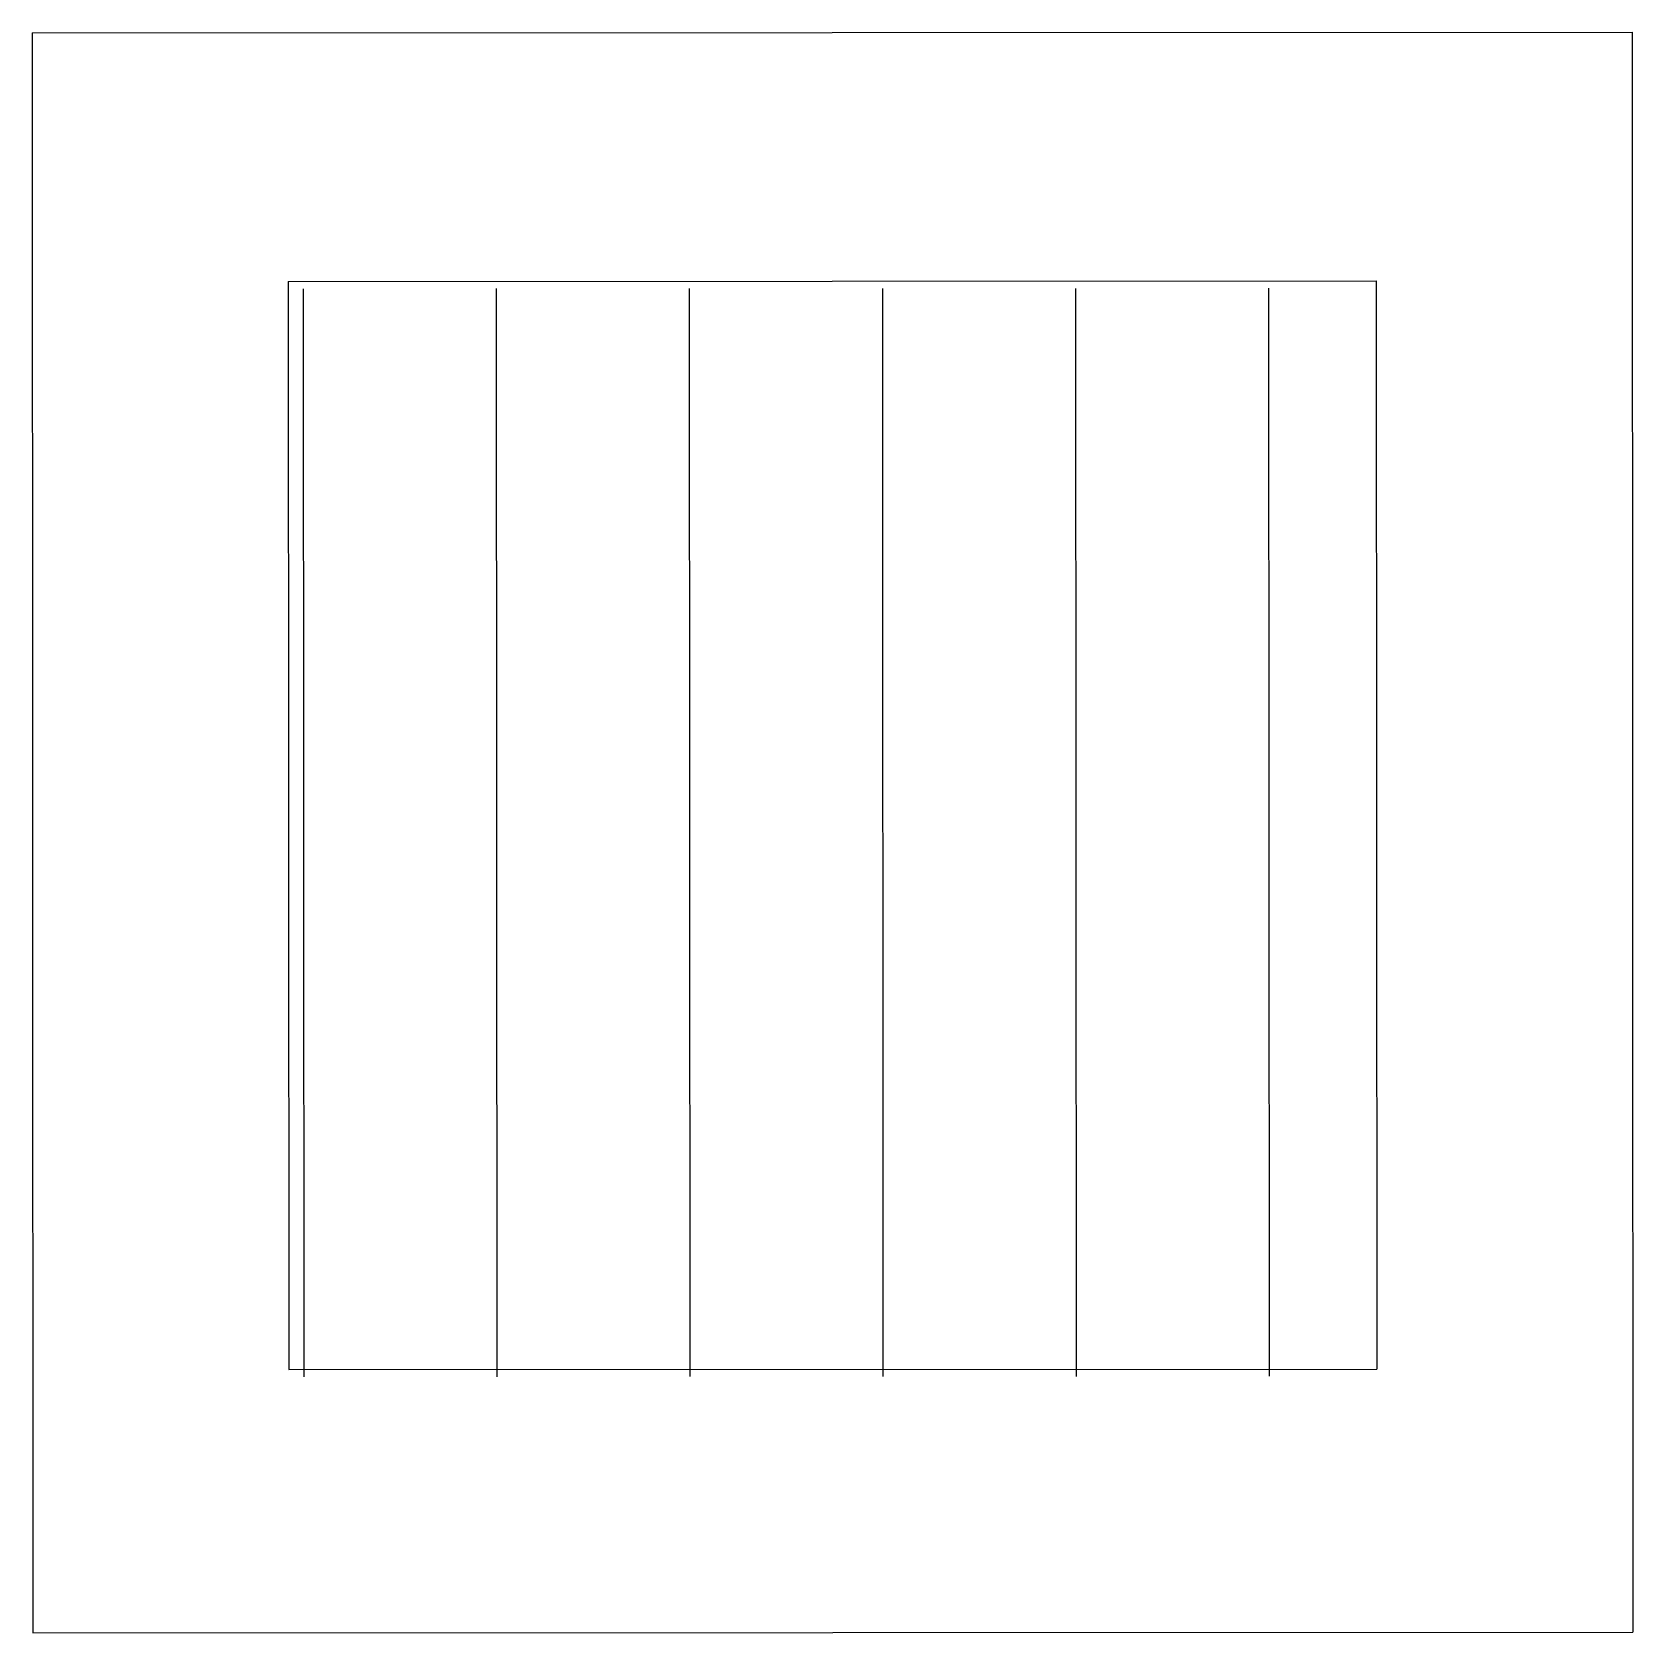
# Model space of a CAD drawing. Header units: inches. Extents: x 25480 to 951550, y -607927 to 1377809.
# Drawn here: x 25480 to 26081, y 326925 to 327526 of the extents above; entities that cross this region are included whole.
import ezdxf

# ---------------------------------------------------------------- set-up
doc = ezdxf.new("R2010")
doc.units = ezdxf.units.IN
doc.header["$MEASUREMENT"] = 0
doc.layers.add('CATCH BASIN', color=1, linetype='Continuous')

# ---------------------------------------------------------------- blocks, each defined once
blk = doc.blocks.new('cb')
at = {"layer": 'CATCH BASIN'}
h = blk.add_hatch(dxfattribs=at)
h.set_pattern_fill('ANSI31', color=1, scale=22.819617, angle=494.96886, style=0)
h.set_pattern_definition([(0.03114, (-106598.67, 837958.7), (0.039376, -72.452274), [])])
h.paths.add_polyline_path([(-27464.71, 892046.87), (-27056.36, 892047.09), (-27056.13, 891638.74), (-27464.49, 891638.52)])
at = {"layer": 'CATCH BASIN', "color": 2}
for p, q in [((-26960.33, 892143.23), (-27560.84, 892142.9)), ((-26960.33, 892143.23), (-26960, 891542.71)), ((-27560.84, 892142.9), (-27560.52, 891542.38)), ((-26960, 891542.71), (-27560.52, 891542.38))]:
    blk.add_line(p, q, dxfattribs=at)
at = {"layer": 'CATCH BASIN', "color": 1}
for p, q in [((-27053.66, 892047.09), (-27462.01, 892046.87)), ((-27462.01, 892046.87), (-27461.79, 891638.52)), ((-27053.66, 892047.09), (-27053.44, 891638.74)), ((-27053.44, 891638.74), (-27461.79, 891638.52))]:
    blk.add_line(p, q, dxfattribs=at)

msp = doc.modelspace()

# ---------------------------------------------------------------- block references
at = {"layer": 'CATCH BASIN', "color": 251, "rotation": 90}
msp.add_blockref('cb', (917623.04, 354485.5, -106589.44), dxfattribs=at)

doc.saveas('drawing.dxf')
